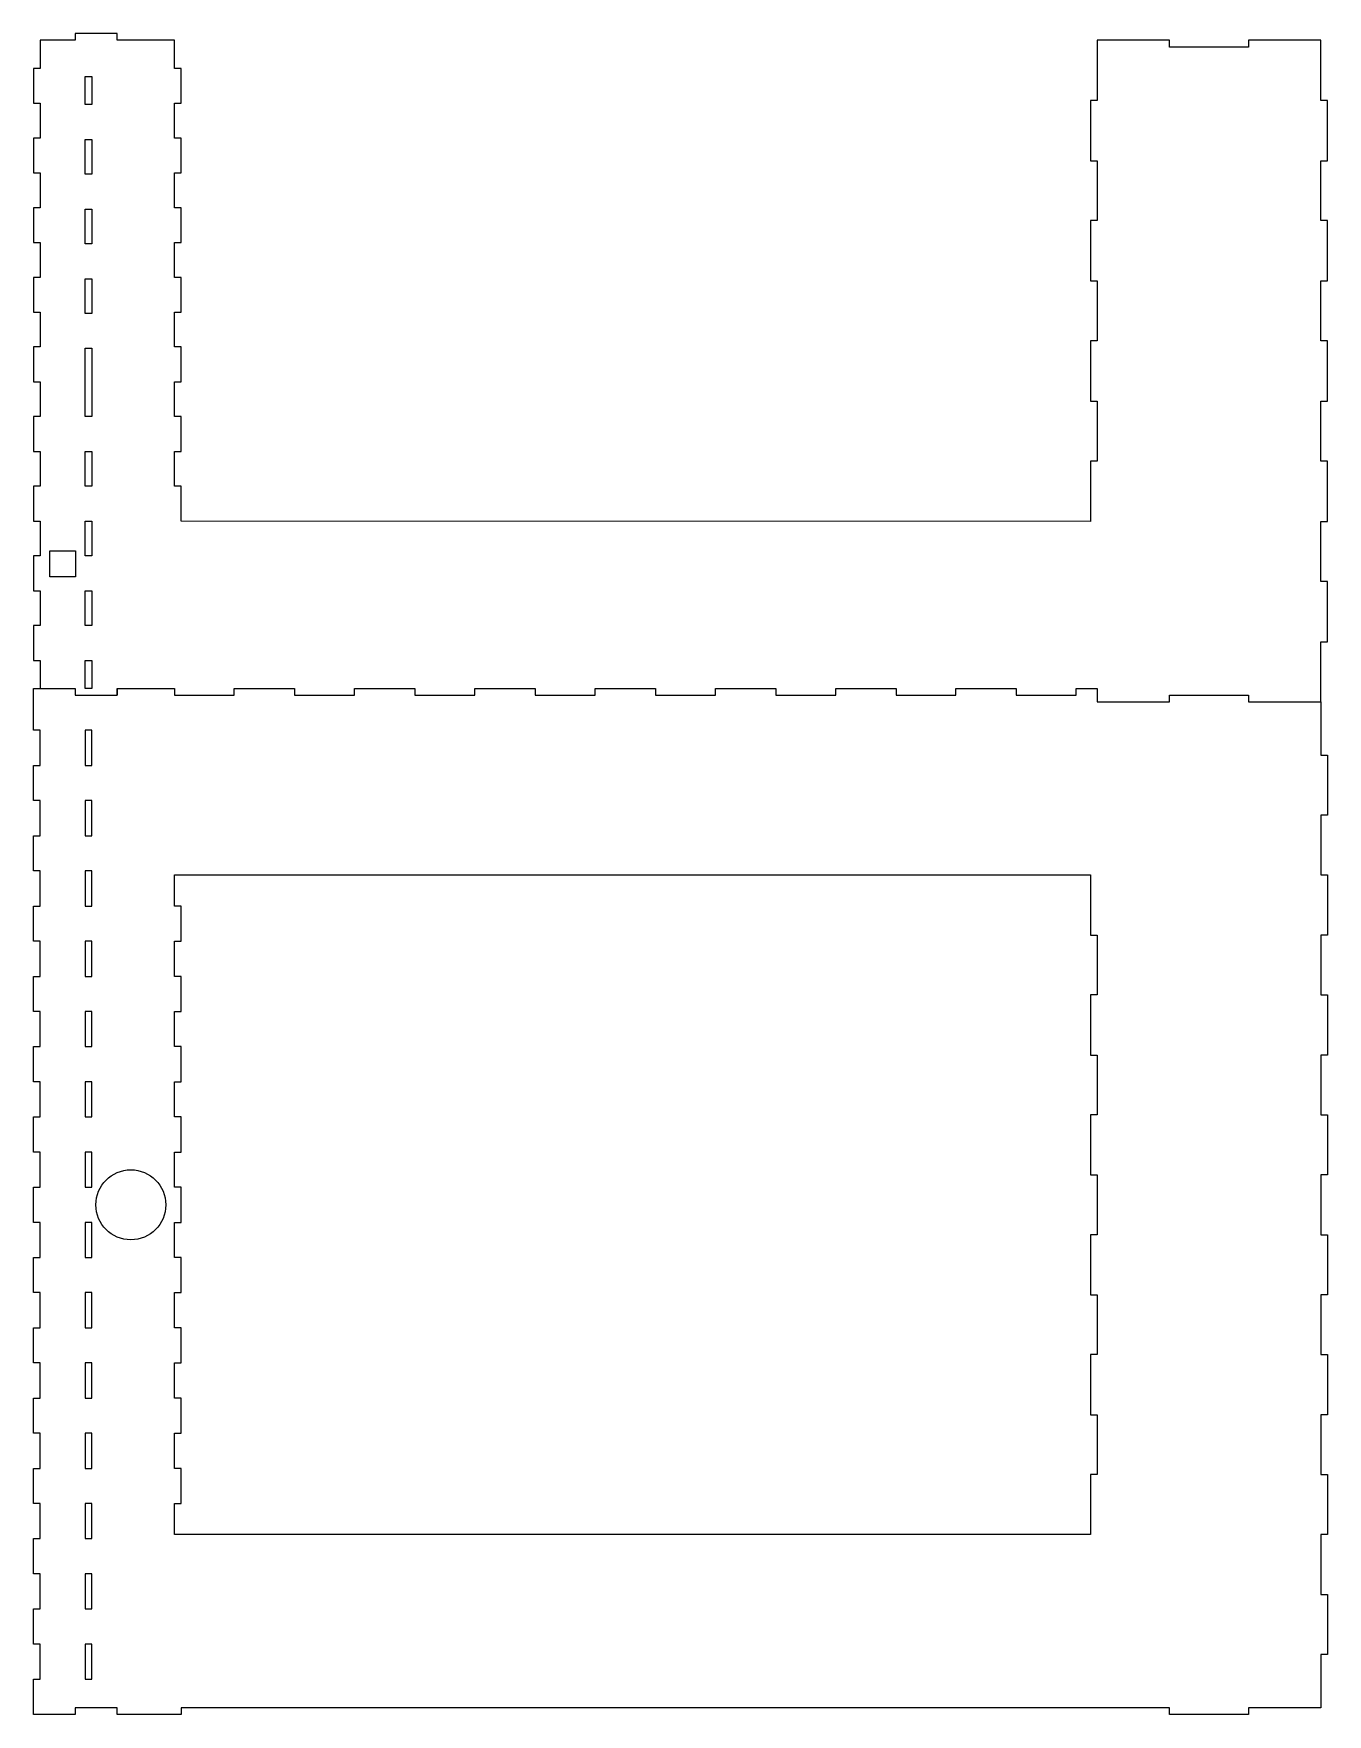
# Model space of a CAD drawing. Header units: millimetres. Extents: x -473 to 106, y 0 to 752.
import ezdxf

# ---------------------------------------------------------------- set-up
doc = ezdxf.new("R2010")
doc.units = ezdxf.units.MM
doc.header["$LTSCALE"] = 25.4
doc.layers.add('NEWLAYER', color=7, linetype='Continuous')

msp = doc.modelspace()

# ---------------------------------------------------------------- linework, layer by layer
at = {"color": 41, "true_color": 0xf4ee51}
msp.add_line((-470, 459), (-470, 459), dxfattribs=at)
at = {"color": 2, "true_color": 0xf1eb1f}
msp.add_lwpolyline([(3, 453), (35.38, 453), (35.38, 456), (70.62, 456), (70.62, 453), (103, 453), (103, 479.86), (106, 479.86), (106, 506.86), (103, 506.86), (103, 533.68), (106, 533.68), (106, 560.68), (103, 560.68), (103, 587.5), (106, 587.5), (106, 614.5), (103, 614.5), (103, 641.32), (106, 641.32), (106, 668.32), (103, 668.32), (103, 695.14), (106, 695.14), (106, 722.14), (103, 722.14), (103, 749), (70.62, 749), (70.62, 746), (35.38, 746), (35.38, 749), (3, 749), (3, 722.14), (0, 722.14), (0, 695.14), (3, 695.14), (3, 668.32), (0, 668.32), (0, 641.32), (3, 641.32), (3, 614.5), (0, 614.5), (0, 587.5), (3, 587.5), (3, 560.68), (0, 560.68), (0, 533.73), (-407, 533.89), (-407, 549.47), (-410, 549.47), (-410, 565.05), (-407, 565.05), (-407, 580.63), (-410, 580.63), (-410, 596.21), (-407, 596.21), (-407, 611.79), (-410, 611.79), (-410, 627.37), (-407, 627.37), (-407, 642.95), (-410, 642.95), (-410, 658.53), (-407, 658.53), (-407, 674.11), (-410, 674.11), (-410, 689.68), (-407, 689.68), (-407, 705.26), (-410, 705.26), (-410, 720.84), (-407, 720.84), (-407, 736.42), (-410, 736.42), (-410, 749), (-435.67, 749), (-435.67, 752), (-454.33, 752), (-454.33, 749), (-470, 749), (-470, 736.42), (-473, 736.42), (-473, 720.84), (-470, 720.84), (-470, 705.26), (-473, 705.26), (-473, 689.68), (-470, 689.68), (-470, 674.11), (-473, 674.11), (-473, 658.53), (-470, 658.53), (-470, 642.95), (-473, 642.95), (-473, 627.37), (-470, 627.37), (-470, 611.79), (-473, 611.79), (-473, 596.21), (-470, 596.21), (-470, 580.63), (-473, 580.63), (-473, 565.05), (-470, 565.05), (-470, 549.47), (-473, 549.47), (-473, 533.89), (-470, 533.89), (-470, 518.32), (-473, 518.32), (-473, 502.74), (-470, 502.74), (-470, 487.16), (-473, 487.16), (-473, 471.58), (-470, 471.58), (-470, 459), (-454.33, 459), (-454.33, 456), (-435.67, 456), (-435.67, 459), (-410, 459), (-410, 456), (-383.18, 456), (-383.18, 459), (-356.18, 459), (-356.18, 456), (-329.36, 456), (-329.36, 459), (-302.36, 459), (-302.36, 456), (-275.54, 456), (-275.54, 459), (-248.55, 459), (-248.55, 456), (-221.73, 456), (-221.73, 459), (-194.73, 459), (-194.73, 456), (-167.86, 456), (-167.86, 459), (-140.86, 459), (-140.86, 456), (-114.04, 456), (-114.04, 459), (-87.05, 459), (-87.05, 456), (-60.23, 456), (-60.23, 459), (-33.23, 459), (-33.23, 456), (-6.41, 456), (-6.41, 459), (3, 459)], close=True, dxfattribs=at)
at = {"color": 2, "linetype": 'Continuous', "true_color": 0xf1eb1f}
msp.add_lwpolyline([(-454.22, 520.55), (-454.22, 509), (-465.77, 509), (-465.77, 520.55)], close=True, dxfattribs=at)
for points in [[(70.71, 453), (103, 453), (103, 429.22), (106, 429.22), (106, 402.31), (103, 402.31), (103, 375.57), (106, 375.57), (106, 348.66), (103, 348.66), (103, 321.93), (106, 321.93), (106, 295.01), (103, 295.01), (103, 268.28), (106, 268.28), (106, 241.37), (103, 241.37), (103, 214.63), (106, 214.63), (106, 187.72), (103, 187.72), (103, 160.99), (106, 160.99), (106, 134.07), (103, 134.07), (103, 107.34), (106, 107.34), (106, 80.43), (103, 80.43), (103, 53.69), (106, 53.69), (106, 26.78), (103, 26.78), (103, 3), (70.71, 3), (70.71, 0), (35.29, 0), (35.29, 3), (-407, 3), (-407, 0), (-435.67, 0), (-435.67, 3), (-454.33, 3), (-454.33, 0), (-473, 0), (-473, 15.72), (-470, 15.72), (-470, 31.45), (-473, 31.45), (-473, 47.17), (-470, 47.17), (-470, 62.9), (-473, 62.9), (-473, 78.62), (-470, 78.62), (-470, 94.34), (-473, 94.34), (-473, 110.07), (-470, 110.07), (-470, 125.79), (-473, 125.79), (-473, 141.52), (-470, 141.52), (-470, 157.24), (-473, 157.24), (-473, 172.97), (-470, 172.97), (-470, 188.69), (-473, 188.69), (-473, 204.41), (-470, 204.41), (-470, 220.14), (-473, 220.14), (-473, 235.86), (-470, 235.86), (-470, 251.59), (-473, 251.59), (-473, 267.31), (-470, 267.31), (-470, 283.03), (-473, 283.03), (-473, 298.76), (-470, 298.76), (-470, 314.48), (-473, 314.48), (-473, 330.21), (-470, 330.21), (-470, 345.93), (-473, 345.93), (-473, 361.66), (-470, 361.66), (-470, 377.38), (-473, 377.38), (-473, 393.1), (-470, 393.1), (-470, 408.83), (-473, 408.83), (-473, 424.55), (-470, 424.55), (-470, 440.28), (-473, 440.28), (-473, 459), (-454.33, 459), (-454.33, 456), (-435.67, 456), (-435.67, 459), (-410, 459), (-410, 456), (-383.18, 456), (-383.18, 459), (-356.18, 459), (-356.18, 456), (-329.36, 456), (-329.36, 459), (-302.36, 459), (-302.36, 456), (-275.54, 456), (-275.54, 459), (-248.55, 459), (-248.55, 456), (-221.73, 456), (-221.73, 459), (-194.73, 459), (-194.73, 456), (-167.86, 456), (-167.86, 459), (-140.86, 459), (-140.86, 456), (-114.04, 456), (-114.04, 459), (-87.05, 459), (-87.05, 456), (-60.23, 456), (-60.23, 459), (-33.23, 459), (-33.23, 456), (-6.41, 456), (-6.41, 459), (3, 459), (3, 453), (35.38, 453), (35.38, 456), (70.71, 456)], [(0, 107.34), (0, 80.43), (-410, 80.43), (-410, 94.34), (-407, 94.34), (-407, 110.07), (-410, 110.07), (-410, 125.79), (-407, 125.79), (-407, 141.52), (-410, 141.52), (-410, 157.24), (-407, 157.24), (-407, 172.97), (-410, 172.97), (-410, 188.69), (-407, 188.69), (-407, 204.41), (-410, 204.41), (-410, 220.14), (-407, 220.14), (-407, 235.86), (-410, 235.86), (-410, 251.59), (-407, 251.59), (-407, 267.31), (-410, 267.31), (-410, 283.03), (-407, 283.03), (-407, 298.76), (-410, 298.76), (-410, 314.48), (-407, 314.48), (-407, 330.21), (-410, 330.21), (-410, 345.93), (-407, 345.93), (-407, 361.66), (-410, 361.66), (-410, 375.57), (0, 375.57), (0, 348.66), (3, 348.66), (3, 321.93), (0, 321.93), (0, 295.01), (3, 295.01), (3, 268.28), (0, 268.28), (0, 241.37), (3, 241.37), (3, 214.63), (0, 214.63), (0, 187.72), (3, 187.72), (3, 160.99), (0, 160.99), (0, 134.07), (3, 134.07), (3, 107.34)]]:
    msp.add_lwpolyline(points, close=True)
msp.add_lwpolyline([(-454.33, 459), (-454.33, 456), (-435.67, 456), (-435.67, 459), (-435.67, 456)])
at = {"linetype": 'Continuous'}
msp.add_circle((-429.5, 228), 15.65, dxfattribs=at)
at = {"layer": 'NEWLAYER', "color": 2, "true_color": 0xf1eb1f}
for points in [[(-450, 720.26), (-450, 732.84), (-447, 732.84), (-447, 720.26)], [(-450, 689.1), (-450, 704.68), (-447, 704.68), (-447, 689.1)], [(-447, 673.52), (-447, 657.94), (-450, 657.94), (-450, 673.52)], [(-450, 626.78), (-450, 642.36), (-447, 642.36), (-447, 626.78)], [(-450, 611.2), (-447, 611.2), (-447, 580.63), (-450, 580.63)], [(-450, 565.05), (-447, 565.05), (-447, 549.47), (-450, 549.47)], [(-450, 518.32), (-450, 533.89), (-447, 533.89), (-447, 518.32)], [(-450, 502.74), (-447, 502.74), (-447, 487.16), (-450, 487.16)], [(-450, 459), (-450, 471.58), (-447, 471.58), (-447, 459)]]:
    msp.add_lwpolyline(points, close=True, dxfattribs=at)
at = {"layer": 'NEWLAYER', "color": 7}
for points in [[(-447, 424.55), (-447, 440.28), (-450, 440.28), (-450, 424.55)], [(-447, 393.1), (-447, 408.83), (-450, 408.83), (-450, 393.1)], [(-447, 361.66), (-447, 377.38), (-450, 377.38), (-450, 361.66)], [(-447, 330.21), (-447, 345.93), (-450, 345.93), (-450, 330.21)], [(-447, 298.76), (-447, 314.48), (-450, 314.48), (-450, 298.76)], [(-447, 267.31), (-447, 283.03), (-450, 283.03), (-450, 267.31)], [(-447, 235.86), (-447, 251.59), (-450, 251.59), (-450, 235.86)], [(-447, 204.41), (-447, 220.14), (-450, 220.14), (-450, 204.41)], [(-447, 172.97), (-447, 188.69), (-450, 188.69), (-450, 172.97)], [(-447, 141.52), (-447, 157.24), (-450, 157.24), (-450, 141.52)], [(-447, 110.07), (-447, 125.79), (-450, 125.79), (-450, 110.07)], [(-447, 78.62), (-447, 94.34), (-450, 94.34), (-450, 78.62)], [(-447, 47.17), (-447, 62.9), (-450, 62.9), (-450, 47.17)], [(-447, 15.72), (-447, 31.45), (-450, 31.45), (-450, 15.72)]]:
    msp.add_lwpolyline(points, close=True, dxfattribs=at)

doc.saveas('drawing.dxf')
